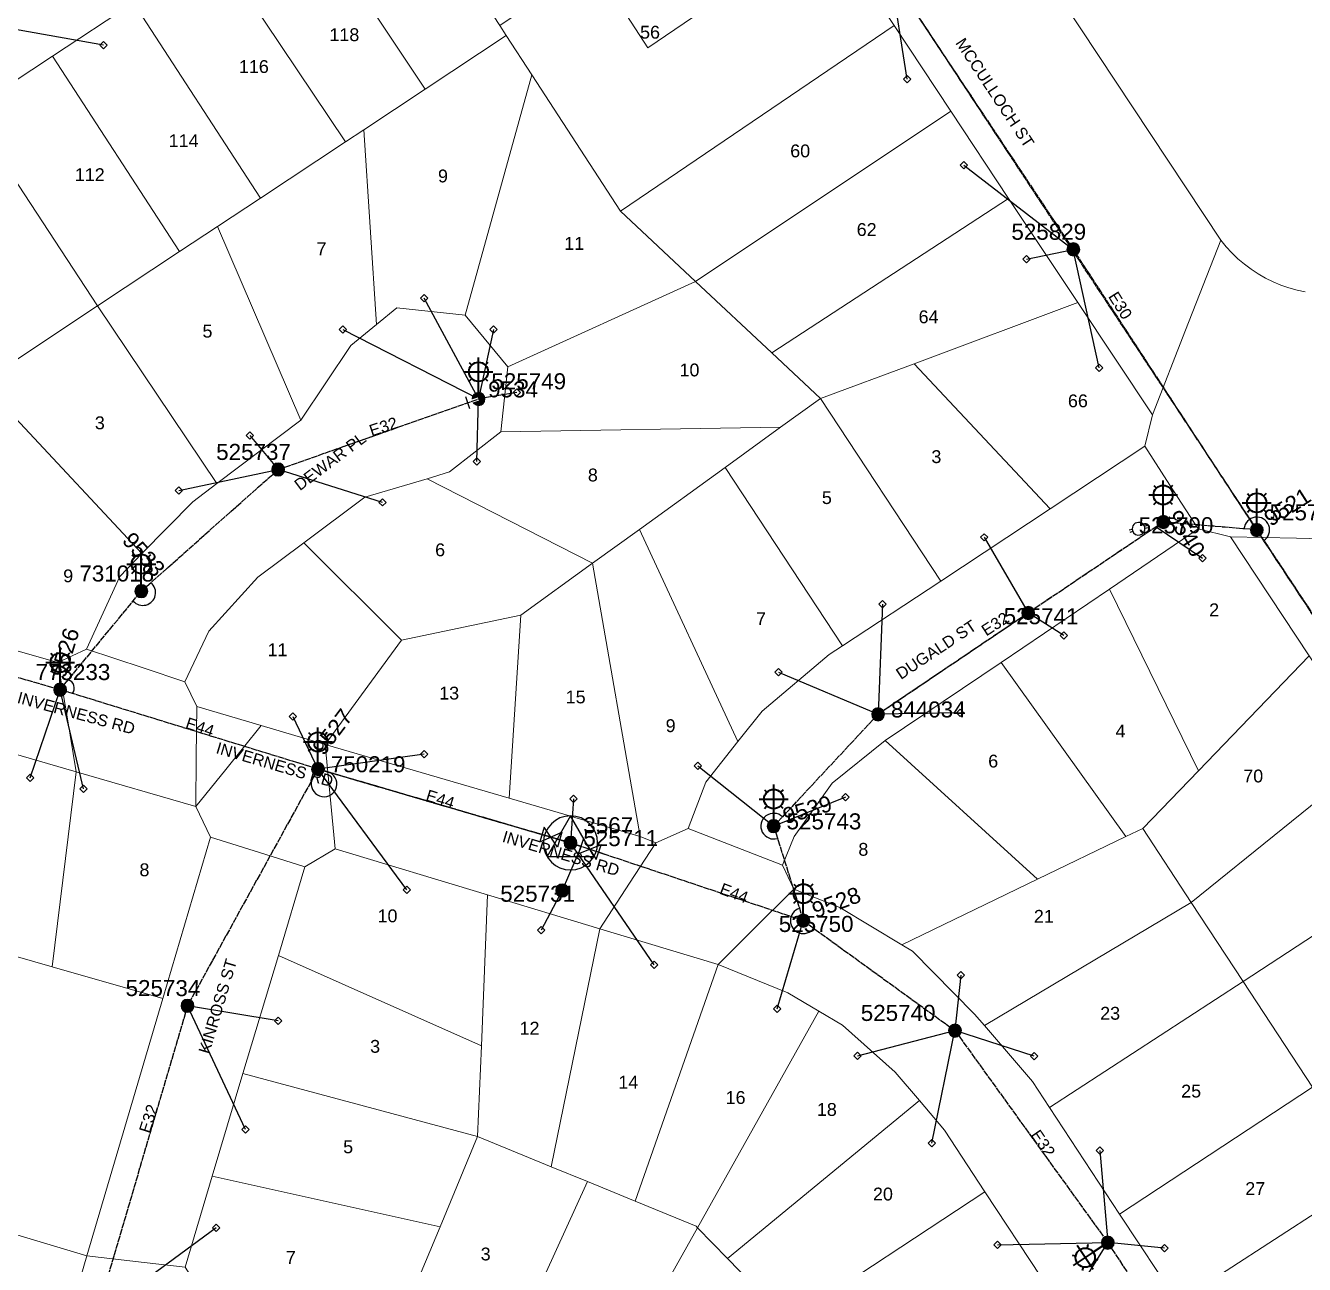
# Model space of a CAD drawing. Header units: metres. Extents: x 302064 to 304096, y 6268242 to 6271990.
# Drawn here: x 302744.3 to 302943.7, y 6271212.1 to 6271405.2 of the extents above; entities that cross this region are included whole.
import ezdxf
from ezdxf.enums import TextEntityAlignment as Align

# ---------------------------------------------------------------- set-up
doc = ezdxf.new("R2010")
doc.units = ezdxf.units.M
doc.linetypes.add('Cable Exist OH', pattern=[1, 1, 0])
doc.layers.get('0').update_dxf_attribs({"color": 6})
for name, color, linetype in [('_User_LV_Exist', 7, 'Continuous'), ('Equip_LV_EXT', 7, 'Continuous'), ('Equip_SP_LV_EXT', 7, 'Continuous'), ('Equip_SP_SL_EXT', 7, 'Continuous'), ('Mains_HV_EXT', 1, 'Continuous'), ('Mains_LV_EXT', 5, 'Continuous'), ('Mains_SL_EXT', 3, 'Continuous'), ('Services_SP_EXT', 7, 'Continuous'), ('Sub_SP_TR_HV_LV_EXT', 7, 'Continuous'), ('SupportsOH_SP_TR_HV_LV_SL_EXT', 7, 'Continuous')]:
    doc.layers.add(name, color=color, linetype=linetype)
doc.layers.add('Cadastre Land Parcels_SP_EXT', color=7, linetype='Continuous', lineweight=5)
doc.layers.add('Cadastre Roads_SP_EXT', color=9, linetype='Continuous', lineweight=5)
doc.styles.add('iecARIAL', font='arial.ttf', dxfattribs={"height": 2})
doc.styles.add('POLE_LABEL', font='arial.ttf')
doc.styles.get("Standard").update_dxf_attribs({"font": 'arial.ttf'})

# ---------------------------------------------------------------- blocks, each defined once
blk = doc.blocks.new('SUB_POLE_EXT')
blk.add_wipeout([(0, 4.22), (0.42, 4.2), (0.83, 4.14), (1.21, 4.05), (1.62, 3.9), (1.99, 3.72), (2.35, 3.51), (2.68, 3.26), (2.99, 2.99), (3.28, 2.66), (3.52, 2.34), (3.76, 1.92), (3.9, 1.62), (4.04, 1.23), (4.18, 0.63), (4.22, 0), (4.18, -0.61), (4.06, -1.15), (3.9, -1.62), (3.58, -2.24), (3.22, -2.73), (2.97, -3.01), (2.68, -3.26), (2.36, -3.5), (2, -3.72), (1.64, -3.89), (1.25, -4.03), (0.82, -4.14), (0.42, -4.2), (0, -4.22), (-0.41, -4.2), (-0.8, -4.15), (-1.21, -4.05), (-1.62, -3.9), (-1.99, -3.73), (-2.35, -3.51), (-2.68, -3.26), (-2.96, -3.02), (-3.23, -2.72), (-3.51, -2.35), (-3.71, -2.01), (-3.91, -1.6), (-4.05, -1.21), (-4.16, -0.76), (-4.22, -0.14), (-4.21, 0.39), (-4.14, 0.83), (-4.03, 1.27), (-3.9, 1.63), (-3.71, 2.02), (-3.5, 2.37), (-3.28, 2.67), (-2.99, 2.99), (-2.68, 3.27), (-2.33, 3.52), (-1.98, 3.73), (-1.63, 3.9), (-1.2, 4.05), (-0.78, 4.15), (-0.4, 4.21)])
blk.add_line((2.16, 0.48), (2.16, 0.48, 0))
blk.add_lwpolyline([(-4.22, 0, 1), (4.22, 0, 1)], format="xyb", close=True)
blk.add_lwpolyline([(2.14, 0.52), (0, 4.22), (-3.66, -2.11), (3.66, -2.11)], close=True)
for tag, height, flags, p in [('ASSET_NUM', 2.5, 8, (2, 2)), ('STREET_CODE', 0.2, 9, (1.5, 0)), ('CONSTRUCTED_VOLTAGE', 0.2, 9, (1.5, -0.2)), ('OPERATING_VOLTAGE', 0.2, 9, (1.5, -0.6)), ('OPERATED_BY', 0.2, 9, (1.5, -0.8)), ('ORIENTATION', 0.2, 9, (1.5, -1.2)), ('OWNED_BY', 0.2, 9, (1.5, -1.4)), ('SECONDARY_VOLTAGE', 0.2, 9, (1.5, -1.6)), ('STATE', 0.2, 9, (1.5, -1.8)), ('SUBSTATION_TYPE', 0.2, 9, (1.5, -2)), ('NO_PHASES', 0.2, 9, (1.5, -0.4)), ('MAINTAINED_BY', 0.2, 9, (1.5, -1)), ('STREETNAME', 0.2, 9, (1.5, -2.8)), ('SUBURB', 0.2, 9, (1.5, -3)), ('Z', 0.2, 1, (1.5, -3.4)), ('USAGE', 0.2, 9, (1.5, -2.2)), ('LEGEND', 0.2, 9, (1.5, -2.4)), ('LOCATION', 0.2, 9, (1.5, -2.6)), ('NOTES', 0.2, 9, (1.5, -3.2))]:
    blk.add_attdef(tag, text='', height=height, dxfattribs=dict(flags=flags)).set_placement(p, align=Align.MIDDLE_LEFT)
blk = doc.blocks.new('LV_OH_LINKS_OPEN_EXT')
for p, q in [((-0.17, 4.97), (-0.17, 5.46)), ((0.17, 4.97), (0.17, 5.46)), ((-0.17, 3), (-0.17, 2.5)), ((0.17, 3), (0.17, 2.5))]:
    blk.add_line(p, q)
blk.add_lwpolyline([(0, 2.99, 1), (0, 4.98, 1)], format="xyb", close=True)
at = {"flags": 9}
for tag, p in [('ACTUAL_STATUS', (0, 0)), ('CONSTRUCTED_VOLTAGE', (0, -0.2)), ('OPERATING_VOLTAGE', (0, -0.6)), ('ORIENTATION', (0, -0.8)), ('OWNED_BY', (0, -1)), ('STATE', (0, -1.2)), ('SWITCH_TYPE', (0, -1.4)), ('NO_PHASES', (0, -0.4)), ('USAGE', (0, -1.6)), ('LEGEND', (0, -1.8)), ('NOTES', (0, -2))]:
    blk.add_attdef(tag, text='', height=0.2, dxfattribs=at).set_placement(p, align=Align.MIDDLE_LEFT)
at = {"flags": 1}
blk.add_attdef('Z', (0, 0), '', height=0.2, dxfattribs=at)
blk = doc.blocks.new('LV_OH_LINKS_DISTFUSE_EXT')
for p, q in [((0, 0), (0.96, 0)), ((3.84, 0), (4.8, 0))]:
    blk.add_line(p, q)
blk.add_lwpolyline([(3.84, -1.2), (3.84, 1.2), (0.96, -1.2), (0.96, 1.2)], close=True)
at = {"flags": 9}
for tag, p in [('ACTUAL_STATUS', (0, 0)), ('CONSTRUCTED_VOLTAGE', (0, -0.2)), ('OPERATING_VOLTAGE', (0, -0.6)), ('ORIENTATION', (0, -0.8)), ('OWNED_BY', (0, -1)), ('STATE', (0, -1.2)), ('SWITCH_TYPE', (0, -1.4)), ('NO_PHASES', (0, -0.4)), ('USAGE', (0, -1.6)), ('NOTES', (0, -1.8))]:
    blk.add_attdef(tag, text='', height=0.2, dxfattribs=at).set_placement(p, align=Align.MIDDLE_LEFT)
at = {"flags": 1}
blk.add_attdef('Z', (0, 0), '', height=0.2, dxfattribs=at)
blk = doc.blocks.new('SL_LANTERN_EXT')
at = {"lineweight": 40}
for p, q in [((0, 1.97), (0, 6.47)), ((-2.25, 4.22), (2.25, 4.22)), ((-1.46, 5.68), (-1.06, 5.28)), ((1.46, 5.68), (1.06, 5.28)), ((-1.46, 2.76), (-1.06, 3.16)), ((0, 0), (0, 2.72)), ((1.46, 2.76), (1.06, 3.16))]:
    blk.add_line(p, q, dxfattribs=at)
blk.add_circle((0, 4.22), 1.5, dxfattribs=at)
at = {"style": 'iecARIAL', "flags": 8}
blk.add_attdef('ASSET_NUM', (1.5, 1.5), '', height=2.5, dxfattribs=at)
for tag, p, height, flags in [('OPERATING_VOLTAGE', (0.98, -1.65), 0.2, 9), ('ORIENTATION', (0.98, -1.85), 0.2, 9), ('OWNED_BY', (0.98, -2.05), 0.2, 9), ('CONSTRUCTED_VOLTAGE', (0.98, -0.65), 0.2, 9), ('CONTROL_TYPE', (0.98, -0.85), 0.2, 9), ('LANTERN_PURPOSE', (0.98, -1.05), 0.2, 9), ('LANTERN_TYPE', (0.98, -1.25), 0.2, 9), ('NO_PHASES', (0.98, -1.45), 0.2, 9), ('LNUMBER', (2.18, -3.25), 2.5, 8), ('STATE', (0.98, -2.25), 0.2, 9), ('USAGE', (0.98, -2.45), 0.2, 9), ('CEXIST', (0.98, -2.65), 0.2, 9), ('CNEW', (0.98, -2.85), 0.2, 9), ('CNUMBER', (0.98, -3.05), 0.2, 9), ('CREMOVE', (0.98, -3.25), 0.2, 9), ('CREPLACE', (0.98, -3.45), 0.2, 9), ('LKINGHEIGHT', (0.98, -3.65), 0.2, 9), ('LBRACKET', (0.98, -3.85), 0.2, 9), ('LBRACKETVOCAB', (0.98, -4.05), 0.2, 9), ('LCATEGORY', (0.98, -4.25), 0.2, 9), ('LCHARGE1', (0.98, -4.45), 0.2, 9), ('LCHARGE1PERCENT', (0.98, -4.65), 0.2, 9), ('LCHARGE2', (0.98, -4.85), 0.2, 9), ('LCHARGE2PERCENT', (0.98, -5.05), 0.2, 9), ('LCHARGE3', (0.98, -5.25), 0.2, 9), ('LCHARGE3PERCENT', (0.98, -5.45), 0.2, 9), ('LEXIST', (0.98, -5.65), 0.2, 9), ('LLAMP', (0.98, -5.85), 0.2, 9), ('LLAMPVOCAB', (0.98, -6.05), 0.2, 9), ('LMAST', (0.98, -6.25), 0.2, 9), ('LMASTVOCAB', (0.98, -6.45), 0.2, 9), ('LNEW', (0.98, -6.65), 0.2, 9), ('LANTNUMBER', (0.98, -6.85), 0.2, 9), ('LOUTREACH', (0.98, -7.25), 0.2, 9), ('LOUTREACHVOCAB', (0.98, -7.45), 0.2, 9), ('LRATECODE', (0.98, -7.65), 0.2, 9), ('LREMOVE', (0.98, -7.85), 0.2, 9), ('LREPLACE', (0.98, -8.05), 0.2, 9), ('STREETNAME', (0.98, -9.25), 0.2, 9), ('SUBURB', (0.98, -9.45), 0.2, 1), ('LTYPE', (0.98, -8.25), 0.2, 9), ('LTYPEVOCAB', (0.98, -8.45), 0.2, 9), ('LEGEND', (0.98, -8.65), 0.2, 9), ('LOCATION', (0.98, -8.85), 0.2, 9), ('NOTES', (0.98, -9.05), 0.2, 9)]:
    blk.add_attdef(tag, p, '', height=height, dxfattribs=dict(flags=flags))
blk = doc.blocks.new('CCP_EXT')
at = {"flags": 9}
for tag, p in [('STATE', (0, -1.8)), ('NOTES', (0, -2))]:
    blk.add_attdef(tag, text='', height=0.2, dxfattribs=at).set_placement(p, align=Align.MIDDLE_LEFT)
blk.add_wipeout([(0, 0.57), (0.57, 0), (0, -0.57), (-0.57, 0)])
blk.add_lwpolyline([(-0.57, 0), (0, 0.57), (0.57, 0), (0, -0.57), (-0.57, 0)])
at = {"flags": 1}
blk.add_attdef('Z', (0, 0), '', height=0.2, dxfattribs=at)
at = {"flags": 9}
for tag, p in [('CCP_TYPE', (0, 0)), ('CONSTRUCTED_VOLTAGE', (0, -0.2)), ('OPERATING_VOLTAGE', (0, -0.6)), ('ORIENTATION', (0, -0.8)), ('OWNED_BY', (0, -1)), ('NO_PHASES', (0, -0.4)), ('USAGE', (0, -1.2)), ('LEGEND', (0, -1.4)), ('LIFE_SUPPORT', (0, -1.6))]:
    blk.add_attdef(tag, text='', height=0.2, dxfattribs=at).set_placement(p, align=Align.MIDDLE_LEFT)
blk = doc.blocks.new('POLE_EXT')
blk.add_hatch(color=256).paths.add_polyline_path([(-1, 0, 1), (1, 0, 1)])
blk.add_lwpolyline([(-1, 0, 1), (1, 0, 1)], format="xyb", close=True)
for tag, height, flags, p in [('pNumber', 2.5, 8, (-17.84, 2.07)), ('OWNED_BY', 0.2, 9, (1.35, -0.4)), ('SPECIAL_USE', 0.2, 9, (1.35, -0.8)), ('STATE', 0.2, 9, (1.35, -1)), ('cLV', 0.2, 9, (1.35, -1.4)), ('hDepth', 0.2, 9, (1.35, -1.6)), ('hDia', 0.2, 9, (1.35, -1.8)), ('cHV', 0.2, 9, (1.35, -2)), ('PARENT', 0.2, 9, (1.35, -0.6)), ('USAGE', 0.2, 9, (1.35, -1.2)), ('cLinedev', 0.2, 9, (1.35, -3.4)), ('pExisting', 0.2, 9, (1.35, -3.8)), ('LBRACKET', 0.2, 9, (1.35, -2.2)), ('LExisting', 0.2, 9, (1.35, -2.4)), ('LANTNUMBER', 0.2, 9, (1.35, -2.6)), ('LOther', 0.2, 9, (1.35, -2.8)), ('LRemove', 0.2, 9, (1.35, -3)), ('LEGEND', 0.2, 9, (1.35, -3.2)), ('LOCATION', 0.2, 9, (1.35, -3.6)), ('PFNUMBER', 0.2, 9, (1.35, -4)), ('pFooting', 0.2, 9, (1.35, -4.4)), ('pNew', 0.2, 9, (1.35, -4.6)), ('pRelocate', 0.2, 9, (1.35, -5)), ('pRemove', 0.2, 9, (1.35, -5.2)), ('pReplace', 0.2, 9, (1.35, -5.4)), ('pStay', 0.2, 9, (1.35, -5.6)), ('pType', 0.2, 9, (1.35, -5.8)), ('cspan', 0.2, 9, (1.35, -6)), ('NEWPFNUMBER', 0.2, 9, (1.35, -4.2)), ('STREETNAME', 0.2, 9, (1.35, -6.2)), ('SUBURB', 0.2, 9, (1.35, -6.4)), ('OPERATED_BY', 0.2, 9, (1.36, -7.01)), ('NOTES', 0.2, 9, (1.35, -6.6)), ('MAINTAINED_BY', 0.2, 9, (1.36, -6.81))]:
    blk.add_attdef(tag, text='', height=height, dxfattribs=dict(flags=flags)).set_placement(p, align=Align.MIDDLE_LEFT)
at = {"style": 'POLE_LABEL'}
for tag, height, flags, p in [('ASSET_NUM', 2.5, 8, (2, 2)), ('STRUCTURE_PLANT_NUMBER', 0.2, 9, (1.35, 0.03)), ('STREET_CODE', 0.2, 9, (1.35, -0.2))]:
    blk.add_attdef(tag, text='', height=height, dxfattribs=dict(at, flags=flags)).set_placement(p, align=Align.MIDDLE_LEFT)
at = {"flags": 1}
blk.add_attdef('Z', (1.35, -7.33), '', height=0.2, dxfattribs=at)
blk = doc.blocks.new('End Shackle_EXT')
at = {"flags": 9}
for tag, p in [('USAGE', (0, -1.4)), ('NOTES', (0, -1.6))]:
    blk.add_attdef(tag, text='', height=0.2, dxfattribs=at).set_placement(p, align=Align.MIDDLE_LEFT)
blk.add_wipeout([(0, 0.25), (1.81, 0.25), (1.82, -0.25), (0, -0.25)])
blk.add_line((1.81, -1), (1.81, 1))
at = {"flags": 1}
blk.add_attdef('Z', (0, 0), '', height=0.2, dxfattribs=at)
at = {"flags": 9}
for tag, p in [('CONNECTOR_TYPE', (0, 0)), ('CONSTRUCTED_VOLTAGE', (0, -0.2)), ('OPERATING_VOLTAGE', (0, -0.6)), ('ORIENTATION', (0, -0.8)), ('OWNED_BY', (0, -1)), ('STATE', (0, -1.2)), ('NO_PHASES', (0, -0.4))]:
    blk.add_attdef(tag, text='', height=0.2, dxfattribs=at).set_placement(p, align=Align.MIDDLE_LEFT)

msp = doc.modelspace()

# ---------------------------------------------------------------- linework, layer by layer
at = {"layer": '_User_LV_Exist', "linetype": 'Continuous'}
for points in [[(302937.326, 6271324.892, 1.59653151), (302934.228, 6271326.727)], [(302761.082, 6271315.472, 1.08463064), (302763.85, 6271318.343)], [(302751.613, 6271301.07, 0.52565318), (302750.974, 6271303.203)], [(302788.921, 6271287.544, 2.08312624), (302791.806, 6271288.734)], [(302862.296, 6271281.853, 1.73905996), (302861.528, 6271278.482)], [(302864.946, 6271267.56, 1.38634719), (302867.162, 6271264.478)]]:
    msp.add_lwpolyline(points, format="xyb", dxfattribs=at)
at = {"layer": '_User_LV_Exist', "linetype": 'Cable Exist OH'}
for points in [[(302921.636, 6271327.786), (302900.603, 6271313.612)], [(302936.222, 6271326.56), (302921.636, 6271327.786)], [(302957.917, 6271293.767), (302936.222, 6271326.56)], [(302749.702, 6271301.659), (302762.353, 6271317.017)], [(302749.702, 6271301.659), (302732.623, 6271306.504)], [(302789.887, 6271289.295), (302769.552, 6271252.394)], [(302860.931, 6271280.391), (302865.543, 6271265.651)], [(302769.552, 6271252.394), (302755.318, 6271204.015)]]:
    msp.add_lwpolyline(points, dxfattribs=at)
at = {"layer": 'Cadastre Land Parcels_SP_EXT', "linetype": 'Continuous'}
msp.add_lwpolyline([(303027.54, 6271584.269), (302943.584, 6271528.829), (302862.197, 6271475.039), (302930.627, 6271371.712), (302931.456, 6271370.69), (302932.347, 6271369.722), (302933.295, 6271368.813), (302934.299, 6271367.963), (302935.353, 6271367.177), (302936.453, 6271366.458), (302937.596, 6271365.808), (302938.778, 6271365.23), (302939.992, 6271364.727), (302941.236, 6271364.299), (302942.503, 6271363.95), (302943.79, 6271363.679)], dxfattribs=at)
for points in [[(302869.324, 6271420.774), (302846.167, 6271455.632), (302843.28, 6271458.222), (302839.3, 6271459.07), (302835.477, 6271457.684), (302814.027, 6271443.586), (302832.723, 6271414.922), (302841.322, 6271401.68), (302869.324, 6271420.774)], [(302818.221, 6271405.167), (302799.406, 6271433.926), (302786.551, 6271425.38), (302806.624, 6271395.279), (302819.233, 6271403.619), (302818.221, 6271405.167)], [(302806.624, 6271395.279), (302786.551, 6271425.38), (302774, 6271417.121), (302794.172, 6271387.02), (302797.037, 6271388.9), (302806.624, 6271395.279)], [(302879.682, 6271405.159), (302869.324, 6271420.774), (302841.322, 6271401.68), (302832.723, 6271414.922), (302818.221, 6271405.167), (302819.233, 6271403.619), (302823.229, 6271397.485), (302837.048, 6271376.243), (302879.682, 6271405.159)], [(302794.172, 6271387.02), (302774, 6271417.121), (302761.157, 6271408.685), (302780.936, 6271378.276), (302794.172, 6271387.02)], [(302780.936, 6271378.276), (302761.157, 6271408.685), (302748.527, 6271400.411), (302768.306, 6271369.937), (302774.234, 6271373.83), (302780.936, 6271378.276)], [(302888.527, 6271391.814), (302879.682, 6271405.159), (302837.048, 6271376.243), (302848.745, 6271365.303), (302888.527, 6271391.814)], [(302823.229, 6271397.485), (302819.233, 6271403.619), (302806.624, 6271395.279), (302797.037, 6271388.9), (302799.042, 6271358.576), (302802.206, 6271361.148), (302812.831, 6271360.054), (302823.229, 6271397.485)], [(302768.306, 6271369.937), (302748.527, 6271400.411), (302735.581, 6271391.875), (302755.543, 6271361.48), (302768.306, 6271369.937)], [(302837.048, 6271376.243), (302823.229, 6271397.485), (302812.831, 6271360.054), (302819.489, 6271351.98), (302848.745, 6271365.303), (302837.048, 6271376.243)], [(302755.543, 6271361.48), (302735.581, 6271391.875), (302722.862, 6271383.507), (302742.939, 6271353.139), (302755.543, 6271361.48)], [(302897.52, 6271378.212), (302888.527, 6271391.814), (302848.745, 6271365.303), (302860.66, 6271354.174), (302897.52, 6271378.212)], [(302799.042, 6271358.576), (302797.037, 6271388.9), (302794.172, 6271387.02), (302780.936, 6271378.276), (302774.234, 6271373.83), (302787.24, 6271343.653), (302795.016, 6271355.307), (302799.042, 6271358.576)], [(302882.821, 6271352.451), (302908.355, 6271361.986), (302897.52, 6271378.212), (302860.66, 6271354.174), (302868.212, 6271347.058), (302882.821, 6271352.451)], [(302787.24, 6271343.653), (302774.234, 6271373.83), (302768.306, 6271369.937), (302755.543, 6271361.48), (302774.131, 6271333.783), (302787.24, 6271343.653)], [(302868.212, 6271347.058), (302860.66, 6271354.174), (302848.745, 6271365.303), (302819.489, 6271351.98), (302818.385, 6271341.855), (302861.981, 6271342.563), (302868.212, 6271347.058)], [(302774.131, 6271333.783), (302755.543, 6271361.48), (302742.939, 6271353.139), (302737.573, 6271349.606), (302742.764, 6271343.974), (302762.45, 6271322.86), (302770.382, 6271330.923), (302774.131, 6271333.783)], [(302904.036, 6271329.824), (302918.761, 6271339.598), (302919.966, 6271344.523), (302908.355, 6271361.986), (302882.821, 6271352.451), (302904.036, 6271329.824)], [(302886.968, 6271318.585), (302904.036, 6271329.824), (302882.821, 6271352.451), (302868.212, 6271347.058), (302886.968, 6271318.585)], [(302871.66, 6271308.493), (302886.968, 6271318.585), (302868.212, 6271347.058), (302861.981, 6271342.563), (302853.379, 6271336.277), (302871.66, 6271308.493)], [(302749.359, 6271305.907), (302753.82, 6271307.994), (302759.003, 6271319.298), (302762.45, 6271322.86), (302742.764, 6271343.974), (302733.716, 6271310.345), (302749.359, 6271305.907)], [(302861.981, 6271342.563), (302818.385, 6271341.855), (302810.404, 6271335.599), (302806.92, 6271334.539), (302832.681, 6271321.354), (302839.991, 6271326.634), (302853.379, 6271336.277), (302861.981, 6271342.563)], [(302871.66, 6271308.493), (302853.379, 6271336.277), (302839.991, 6271326.634), (302855.341, 6271293.559), (302859.141, 6271298.33), (302869.574, 6271307.135), (302871.66, 6271308.493)], [(302832.681, 6271321.354), (302806.92, 6271334.539), (302797.176, 6271331.641), (302787.706, 6271324.561), (302802.901, 6271309.38), (302821.538, 6271313.258), (302832.681, 6271321.354)], [(302932.121, 6271325.505), (302927.095, 6271326.707), (302913.285, 6271317.347), (302927.125, 6271289.014), (302944.378, 6271306.939), (302932.121, 6271325.505)], [(302802.901, 6271309.38), (302787.706, 6271324.561), (302780.511, 6271319.214), (302772.872, 6271310.763), (302769.124, 6271302.89), (302771, 6271299.024), (302781.041, 6271296.064), (302791.018, 6271293.125), (302802.901, 6271309.38)], [(302927.125, 6271289.014), (302913.285, 6271317.347), (302896.378, 6271305.918), (302915.797, 6271278.76), (302918.478, 6271280.037), (302927.125, 6271289.014)], [(302819.693, 6271284.75), (302821.538, 6271313.258), (302802.901, 6271309.38), (302791.018, 6271293.125), (302819.693, 6271284.75)], [(302954.587, 6271291.543), (302944.378, 6271306.939), (302927.125, 6271289.014), (302918.478, 6271280.037), (302926.014, 6271268.503), (302954.587, 6271291.543)], [(302915.797, 6271278.76), (302896.378, 6271305.918), (302878.318, 6271293.752), (302902.032, 6271272.112), (302915.797, 6271278.76)], [(302752.212, 6271288.84), (302736.241, 6271293.494), (302731.444, 6271291.181), (302727.048, 6271276.681), (302733.415, 6271265.367), (302732.563, 6271263.023), (302748.451, 6271258.482), (302752.212, 6271288.84)], [(302902.032, 6271272.112), (302878.318, 6271293.752), (302870.045, 6271287.09), (302864.103, 6271278.772), (302862.289, 6271274.336), (302864.062, 6271270.569), (302871.22, 6271267.706), (302880.918, 6271261.904), (302902.032, 6271272.112)], [(302964.777, 6271276.224), (302954.587, 6271291.543), (302926.014, 6271268.503), (302934.087, 6271256.205), (302964.777, 6271276.224)], [(302773.131, 6271278.675), (302770.838, 6271283.431), (302752.212, 6271288.84), (302748.451, 6271258.482), (302765.712, 6271253.511), (302773.131, 6271278.675)], [(302926.014, 6271268.503), (302918.478, 6271280.037), (302915.797, 6271278.76), (302902.032, 6271272.112), (302880.918, 6271261.904), (302882.555, 6271260.924), (302892.247, 6271251.109), (302893.784, 6271249.313), (302926.014, 6271268.503)], [(302816.329, 6271269.707), (302792.576, 6271276.864), (302787.851, 6271274.059), (302783.732, 6271260.256), (302815.398, 6271246.152), (302816.329, 6271269.707)], [(302944.904, 6271239.725), (302975.593, 6271259.928), (302964.777, 6271276.224), (302934.087, 6271256.205), (302944.904, 6271239.725)], [(302833.841, 6271264.373), (302816.329, 6271269.707), (302815.398, 6271246.152), (302814.752, 6271232.014), (302826.245, 6271227.29), (302833.841, 6271264.373)], [(302934.087, 6271256.205), (302926.014, 6271268.503), (302893.784, 6271249.313), (302901.255, 6271240.58), (302903.926, 6271236.532), (302934.087, 6271256.205)], [(302765.712, 6271253.511), (302748.451, 6271258.482), (302732.563, 6271263.023), (302730.139, 6271255.97), (302721.809, 6271251.41), (302710.551, 6271226.402), (302753.877, 6271213.429), (302765.712, 6271253.511)], [(302852.246, 6271258.814), (302833.841, 6271264.373), (302826.245, 6271227.29), (302831.896, 6271225.01), (302839.344, 6271221.962), (302852.246, 6271258.814)], [(302815.398, 6271246.152), (302783.732, 6271260.256), (302778.205, 6271241.863), (302814.752, 6271232.014), (302815.398, 6271246.152)], [(302849.052, 6271217.808), (302867.982, 6271251.532), (302863.135, 6271254.424), (302852.246, 6271258.814), (302839.344, 6271221.962), (302848.817, 6271218.049), (302849.052, 6271217.808)], [(302944.904, 6271239.725), (302934.087, 6271256.205), (302903.926, 6271236.532), (302914.848, 6271219.94), (302944.904, 6271239.725)], [(302853.716, 6271213.031), (302883.661, 6271237.61), (302879.88, 6271242.044), (302871.634, 6271249.386), (302867.982, 6271251.532), (302849.052, 6271217.808), (302853.716, 6271213.031)], [(302814.752, 6271232.014), (302778.205, 6271241.863), (302773.403, 6271225.851), (302808.919, 6271217.923), (302814.752, 6271232.014)], [(302954.071, 6271225.759), (302944.904, 6271239.725), (302914.848, 6271219.94), (302923.912, 6271206.201), (302954.071, 6271225.759)], [(302893.855, 6271223.412), (302887.557, 6271232.99), (302883.661, 6271237.61), (302853.716, 6271213.031), (302863.224, 6271203.222), (302893.855, 6271223.412)], [(302831.896, 6271225.01), (302826.245, 6271227.29), (302814.752, 6271232.014), (302808.919, 6271217.923), (302800.733, 6271198.365), (302807.383, 6271196.299), (302816.868, 6271192.082), (302831.896, 6271225.01)], [(302753.877, 6271213.429), (302710.551, 6271226.402), (302709.644, 6271224.161), (302705.239, 6271213.289), (302708.377, 6271208.565), (302749.384, 6271197.982), (302753.877, 6271213.429)], [(302808.919, 6271217.923), (302773.403, 6271225.851), (302769.173, 6271211.664), (302772.164, 6271207.021), (302800.733, 6271198.365), (302808.919, 6271217.923)], [(302839.344, 6271221.962), (302831.896, 6271225.01), (302816.868, 6271192.082), (302829.546, 6271183.059), (302849.052, 6271217.808), (302848.817, 6271218.049), (302839.344, 6271221.962)], [(302963.099, 6271212.006), (302954.071, 6271225.759), (302923.912, 6271206.201), (302933.09, 6271192.282), (302963.099, 6271212.006)], [(302902.617, 6271210.08), (302893.855, 6271223.412), (302863.224, 6271203.222), (302864.489, 6271201.298), (302871.987, 6271189.89), (302902.617, 6271210.08)], [(302853.716, 6271213.031), (302849.052, 6271217.808), (302829.546, 6271183.059), (302831.372, 6271181.76), (302841.758, 6271176.767), (302864.489, 6271201.298), (302863.224, 6271203.222), (302853.716, 6271213.031)]]:
    msp.add_lwpolyline(points, close=True, dxfattribs=at)
at = {"layer": 'Cadastre Roads_SP_EXT', "linetype": 'Continuous'}
for points in [[(302956.842, 6271324.904), (302942.408, 6271325.255), (302932.121, 6271325.505), (302944.378, 6271306.939), (302954.587, 6271291.543), (302964.777, 6271276.224), (302975.593, 6271259.928), (302984.965, 6271245.796), (302993.935, 6271232.274), (303005.07, 6271215.375), (303017.545, 6271196.517), (303025.649, 6271199.96), (303036.596, 6271204.61), (302956.842, 6271324.904)], [(302781.041, 6271296.064), (302771, 6271299.024), (302770.919, 6271291.23), (302770.838, 6271283.431), (302775.529, 6271289.24), (302781.041, 6271296.064)]]:
    msp.add_lwpolyline(points, close=True, dxfattribs=at)
at = {"layer": 'Mains_HV_EXT', "linetype": 'Cable Exist OH'}
msp.add_lwpolyline([(302936.222, 6271326.573), (302979.052, 6271261.96)], dxfattribs=at)
at = {"layer": 'Mains_LV_EXT', "linetype": 'Continuous'}
for points in [[(302937.326, 6271324.892, 1.59653151), (302934.228, 6271326.727)], [(302761.082, 6271315.472, 1.08463064), (302763.85, 6271318.343)], [(302751.613, 6271301.07, 0.52565318), (302750.974, 6271303.203)], [(302788.921, 6271287.544, 2.08312624), (302791.806, 6271288.734)], [(302862.296, 6271281.853, 1.73905996), (302861.528, 6271278.482)], [(302864.946, 6271267.56, 1.38634719), (302867.162, 6271264.478)]]:
    msp.add_lwpolyline(points, format="xyb", dxfattribs=at)
at = {"layer": 'Mains_LV_EXT', "linetype": 'Cable Exist OH'}
for points in [[(302921.636, 6271327.786), (302900.603, 6271313.612)], [(302936.222, 6271326.56), (302921.636, 6271327.786)], [(302957.917, 6271293.767), (302936.222, 6271326.56)], [(302749.702, 6271301.659), (302762.353, 6271317.017)], [(302749.702, 6271301.659), (302732.623, 6271306.504)], [(302789.887, 6271289.295), (302769.552, 6271252.394)], [(302860.931, 6271280.391), (302865.543, 6271265.651)], [(302769.552, 6271252.394), (302755.318, 6271204.015)]]:
    msp.add_lwpolyline(points, dxfattribs=at)
at = {"layer": 'Mains_SL_EXT', "linetype": 'Cable Exist OH'}
for points in [[(302936.222, 6271326.56), (302921.636, 6271327.786)], [(302957.917, 6271293.767), (302936.222, 6271326.56)], [(302749.702, 6271301.659), (302762.353, 6271317.017)], [(302749.702, 6271301.659), (302732.623, 6271306.504)], [(302860.931, 6271280.391), (302865.543, 6271265.651)]]:
    msp.add_lwpolyline(points, dxfattribs=at)
at = {"layer": 'Services_SP_EXT'}
msp.add_lwpolyline([(302904.5279, 6271201.9349), (302913, 6271215.482)], dxfattribs=at)

# ---------------------------------------------------------------- block references
at = {"layer": 'Equip_SP_LV_EXT', "rotation": 105.3869027460116}
msp.add_blockref('LV_OH_LINKS_OPEN_EXT', (302921.6359, 6271327.786), dxfattribs=at)
at = {"layer": 'Equip_SP_SL_EXT'}
ref = msp.add_blockref('SL_LANTERN_EXT', (302814.918, 6271346.975), dxfattribs=at)
ref.add_attrib('ASSET_NUM', '9534', dxfattribs={"layer": '0', "height": 2.5, "rotation": 359.820309, "style": 'iecARIAL'}).set_placement((302816.418, 6271348.475), align=Align.MIDDLE_LEFT)
ref = msp.add_blockref('SL_LANTERN_EXT', (302921.636, 6271327.786), dxfattribs=at)
ref.add_attrib('ASSET_NUM', '9540', dxfattribs={"layer": '0', "height": 2.5, "rotation": 302.301786, "style": 'iecARIAL'}).set_placement((302923.136, 6271329.286), align=Align.MIDDLE_LEFT)
ref = msp.add_blockref('SL_LANTERN_EXT', (302936.222, 6271326.56), dxfattribs=at)
ref.add_attrib('ASSET_NUM', '9521', dxfattribs={"layer": '0', "height": 2.5, "rotation": 32.624685, "style": 'iecARIAL'}).set_placement((302937.722, 6271328.06), align=Align.MIDDLE_LEFT)
ref = msp.add_blockref('SL_LANTERN_EXT', (302762.353, 6271317.017), dxfattribs=at)
ref.add_attrib('ASSET_NUM', '9533', dxfattribs={"layer": '0', "height": 2.5, "rotation": 311.865834, "style": 'iecARIAL'}).set_placement((302763.853, 6271318.517), align=Align.BOTTOM_RIGHT)
ref = msp.add_blockref('SL_LANTERN_EXT', (302749.702, 6271301.659), dxfattribs=at)
ref.add_attrib('ASSET_NUM', '9526', dxfattribs={"layer": '0', "height": 2.5, "rotation": 73.080203, "style": 'iecARIAL'}).set_placement((302751.202, 6271303.159), align=Align.BOTTOM_LEFT)
ref = msp.add_blockref('SL_LANTERN_EXT', (302789.887, 6271289.295), dxfattribs=at)
ref.add_attrib('ASSET_NUM', '9527', dxfattribs={"layer": '0', "height": 2.5, "rotation": 52.745822, "style": 'iecARIAL'}).set_placement((302791.387, 6271290.795), align=Align.BOTTOM_LEFT)
ref = msp.add_blockref('SL_LANTERN_EXT', (302860.931, 6271280.391), dxfattribs=at)
ref.add_attrib('ASSET_NUM', '9539', dxfattribs={"layer": '0', "height": 2.5, "rotation": 16.119037, "style": 'iecARIAL'}).set_placement((302862.431, 6271281.891), align=Align.MIDDLE_LEFT)
ref = msp.add_blockref('SL_LANTERN_EXT', (302865.543, 6271265.651), dxfattribs=at)
ref.add_attrib('ASSET_NUM', '9528', dxfattribs={"layer": '0', "height": 2.5, "rotation": 20.364831, "style": 'iecARIAL'}).set_placement((302867.043, 6271267.151), align=Align.MIDDLE_LEFT)
at = {"layer": 'Equip_SP_SL_EXT', "rotation": 123.6578095748101}
msp.add_blockref('SL_LANTERN_EXT', (302913, 6271215.482), dxfattribs=at)
at = {"layer": 'Sub_SP_TR_HV_LV_EXT'}
ref = msp.add_blockref('SUB_POLE_EXT', (302829.257, 6271277.781), dxfattribs=at)
ref.add_attrib('ASSET_NUM', '3567', dxfattribs={"layer": '0', "height": 2.5}).set_placement((302831.257, 6271278.531), align=Align.BOTTOM_LEFT)
at = {"layer": 'SupportsOH_SP_TR_HV_LV_SL_EXT'}
ref = msp.add_blockref('POLE_EXT', (302936.222, 6271326.56), dxfattribs=at)
ref.add_attrib('ASSET_NUM', '525787', dxfattribs={"layer": '0', "height": 2.5, "rotation": 359.938898, "style": 'POLE_LABEL'}).set_placement((302938.222, 6271327.31), align=Align.BOTTOM_LEFT)
ref = msp.add_blockref('POLE_EXT', (302921.636, 6271327.786), dxfattribs=at)
ref.add_attrib('ASSET_NUM', '525790', dxfattribs={"layer": '0', "height": 2.5, "rotation": 0.063428, "style": 'POLE_LABEL'}).set_placement((302923.636, 6271328.536), align=Align.TOP_CENTER)
ref = msp.add_blockref('POLE_EXT', (302762.353, 6271317.017), dxfattribs=dict(at, rotation=0.02440982098620738))
ref.add_attrib('ASSET_NUM', '731018', dxfattribs={"layer": '0', "height": 2.5, "rotation": 359.968669, "style": 'POLE_LABEL'}).set_placement((302764.353, 6271317.767), align=Align.BOTTOM_RIGHT)
ref = msp.add_blockref('POLE_EXT', (302900.603, 6271313.612), dxfattribs=at)
ref.add_attrib('ASSET_NUM', '525741', dxfattribs={"layer": '0', "height": 2.5, "rotation": 359.927412, "style": 'POLE_LABEL'}).set_placement((302902.603, 6271314.362), align=Align.TOP_CENTER)
ref = msp.add_blockref('POLE_EXT', (302749.702, 6271301.659), dxfattribs=at)
ref.add_attrib('ASSET_NUM', '773233', dxfattribs={"layer": '0', "height": 2.5, "style": 'POLE_LABEL'}).set_placement((302751.702, 6271302.409), align=Align.BOTTOM_CENTER)
ref = msp.add_blockref('POLE_EXT', (302789.887, 6271289.295), dxfattribs=at)
ref.add_attrib('ASSET_NUM', '750219', dxfattribs={"layer": '0', "height": 2.5, "rotation": 359.932679, "style": 'POLE_LABEL'}).set_placement((302791.887, 6271290.045), align=Align.MIDDLE_LEFT)
ref = msp.add_blockref('POLE_EXT', (302860.931, 6271280.391), dxfattribs=dict(at, rotation=359.9319726300384))
ref.add_attrib('ASSET_NUM', '525743', dxfattribs={"layer": '0', "height": 2.5, "rotation": 359.977046, "style": 'POLE_LABEL'}).set_placement((302862.931, 6271281.141), align=Align.MIDDLE_LEFT)
ref = msp.add_blockref('POLE_EXT', (302827.959, 6271270.354), dxfattribs=dict(at, rotation=359.9984993962508))
ref.add_attrib('ASSET_NUM', '525731', dxfattribs={"layer": '0', "height": 2.5, "rotation": 359.993127, "style": 'POLE_LABEL'}).set_placement((302829.959, 6271271.104), align=Align.TOP_RIGHT)
ref = msp.add_blockref('POLE_EXT', (302865.543, 6271265.651), dxfattribs=dict(at, rotation=359.966386476019))
ref.add_attrib('ASSET_NUM', '525750', dxfattribs={"layer": '0', "height": 2.5, "rotation": 0.061966, "style": 'POLE_LABEL'}).set_placement((302867.543, 6271266.401), align=Align.TOP_CENTER)
ref = msp.add_blockref('POLE_EXT', (302769.552, 6271252.394), dxfattribs=dict(at, rotation=359.932672911788))
ref.add_attrib('ASSET_NUM', '525734', dxfattribs={"layer": '0', "height": 2.5, "rotation": 359.925167, "style": 'POLE_LABEL'}).set_placement((302771.552, 6271253.144), align=Align.BOTTOM_RIGHT)
ref = msp.add_blockref('POLE_EXT', (302889.181, 6271248.528), dxfattribs=at)
ref.add_attrib('ASSET_NUM', '525740', dxfattribs={"layer": '0', "height": 2.5, "rotation": 0.045817, "style": 'POLE_LABEL'}).set_placement((302874.4969, 6271249.278), align=Align.BOTTOM_LEFT)
msp.add_blockref('POLE_EXT', (302913, 6271215.482), dxfattribs=at)

# ---------------------------------------------------------------- texts
at = {"layer": 'Cadastre Land Parcels_SP_EXT'}
for s, p in [('118', (302791.6768, 6271402.74)), ('56', (302840.0977, 6271403.1311)), ('116', (302777.5662, 6271397.7755)), ('114', (302766.632, 6271386.2278)), ('60', (302863.5005, 6271384.6298)), ('112', (302751.9893, 6271380.9258)), ('9', (302808.6003, 6271380.723)), ('62', (302873.863, 6271372.3757)), ('11', (302828.2684, 6271370.213)), ('7', (302789.6682, 6271369.366)), ('64', (302883.5136, 6271358.7762)), ('5', (302771.8908, 6271356.5366)), ('10', (302846.2453, 6271350.4888)), ('66', (302906.7878, 6271345.6764)), ('3', (302755.1117, 6271342.2521)), ('3', (302885.5093, 6271336.9795)), ('8', (302831.963, 6271334.1173)), ('5', (302868.44, 6271330.5952)), ('6', (302808.1537, 6271322.4555)), ('9', (302750.1853, 6271318.3964)), ('2', (302928.8008, 6271313.1024)), ('7', (302858.181, 6271311.738)), ('11', (302782.0216, 6271306.8776)), ('13', (302808.7875, 6271300.1282)), ('15', (302828.5065, 6271299.5295)), ('9', (302844.0863, 6271295.052)), ('4', (302914.2126, 6271294.2152)), ('6', (302894.362, 6271289.5316)), ('70', (302934.1164, 6271287.2072)), ('8', (302874.1234, 6271275.7801)), ('8', (302762.0688, 6271272.5878)), ('10', (302799.1772, 6271265.4076)), ('21', (302901.4781, 6271265.3328)), ('23', (302911.8132, 6271250.2266)), ('12', (302821.313, 6271247.9072)), ('3', (302798.0218, 6271245.0713)), ('14', (302836.7144, 6271239.4898)), ('16', (302853.4293, 6271237.0981)), ('25', (302924.4413, 6271238.1005)), ('18', (302867.6542, 6271235.2352)), ('5', (302793.8198, 6271229.4127)), ('27', (302934.4338, 6271222.9062)), ('20', (302876.4026, 6271222.053)), ('3', (302815.2566, 6271212.7118)), ('7', (302784.8784, 6271212.1648))]:
    msp.add_text(s, height=2, dxfattribs=at).set_placement(p)
at = {"layer": 'Cadastre Roads_SP_EXT'}
for s, rotation, p in [('MCCULLOCH ST', 303.556656, (302889.1833, 6271402.4619)), ('DEWAR PL', 36.837727, (302787.0674, 6271332.5845)), ('DUGALD ST', 33.703945, (302880.7593, 6271303.1647)), ('INVERNESS RD', 344.715088, (302742.8843, 6271299.6296)), ('INVERNESS RD', 343.580227, (302773.8654, 6271291.7978)), ('KINROSS ST', 73.46376, (302772.9503, 6271244.7719))]:
    msp.add_text(s, height=1.8, rotation=rotation, dxfattribs=at).set_placement(p)
at = {"layer": 'Mains_LV_EXT'}
for s, rotation, p in [('E30', 302.273274, (302913.001, 6271362.952)), ('E32', 18.301763, (302798.254, 6271341.105)), ('E32', 32.894135, (302894.058, 6271309.936)), ('E44', 341.78097, (302769.096, 6271295.691)), ('E44', 342.6024, (302806.56, 6271284.418)), ('E44', 339.360796, (302852.347, 6271269.912)), ('E32', 72.52528, (302763.671, 6271232.404)), ('E32', 304.652031, (302900.902, 6271232.268))]:
    msp.add_text(s, height=1.8, rotation=rotation, dxfattribs=at).set_placement(p)

# ---------------------------------------------------------------- next in the draw order: linework, layer by layer
at = {"layer": '_User_LV_Exist', "linetype": 'Cable Exist OH'}
msp.add_lwpolyline([(302865.543, 6271265.651), (302829.257, 6271277.781)], dxfattribs=at)
at = {"layer": 'Cadastre Land Parcels_SP_EXT', "linetype": 'Continuous'}
for points in [[(302855.341, 6271293.559), (302839.991, 6271326.634), (302832.681, 6271321.354), (302840.114, 6271278.756), (302842.533, 6271277.802), (302847.592, 6271280.001), (302850.352, 6271287.258), (302855.341, 6271293.559)], [(302840.114, 6271278.756), (302832.681, 6271321.354), (302821.538, 6271313.258), (302819.693, 6271284.75), (302840.114, 6271278.756)]]:
    msp.add_lwpolyline(points, close=True, dxfattribs=at)
at = {"layer": 'Mains_LV_EXT', "linetype": 'Cable Exist OH'}
msp.add_lwpolyline([(302865.543, 6271265.651), (302829.257, 6271277.781)], dxfattribs=at)

# ---------------------------------------------------------------- next in the draw order: block references
at = {"layer": 'Equip_LV_EXT'}
for p, rotation in [((302828.4782, 6271278.0087), 163.6978864691685), ((302829.9974, 6271277.5334), 341.5159092252283)]:
    msp.add_blockref('LV_OH_LINKS_DISTFUSE_EXT', p, dxfattribs=dict(at, rotation=rotation))
at = {"layer": 'Services_SP_EXT'}
for p in [(302756.4479, 6271402.1301), (302881.7194, 6271396.8226), (302890.5871, 6271383.4213), (302900.3549, 6271368.7721), (302806.4572, 6271362.6984), (302793.7509, 6271357.8185), (302817.2662, 6271357.7932), (302911.6371, 6271351.8083), (302820.8755, 6271347.9708), (302779.2834, 6271341.2582), (302814.6748, 6271337.2196), (302768.23, 6271332.7198), (302799.9454, 6271330.8594), (302893.7288, 6271325.4052), (302927.7808, 6271322.1756), (302877.8917, 6271314.9946), (302906.1514, 6271310.1204), (302785.968, 6271297.4998), (302806.4698, 6271291.6131), (302745.0302, 6271287.9052), (302753.3685, 6271286.2176), (302872.1234, 6271284.9314), (302803.7427, 6271270.4651), (302824.6776, 6271264.1796), (302842.3178, 6271258.7792), (302890.112, 6271257.1612), (302861.4584, 6271251.9289), (302783.6921, 6271250.0624), (302873.9727, 6271244.6189), (302901.5078, 6271244.5399), (302778.6064, 6271233.137), (302885.578, 6271230.9895), (302911.7839, 6271229.8572), (302774.0219, 6271217.8117), (302895.8131, 6271215.1321), (302921.818, 6271214.6261)]:
    msp.add_blockref('CCP_EXT', p, dxfattribs=at)
at = {"layer": 'Services_SP_EXT', "rotation": 90.0000000000002}
for p in [(302861.6933, 6271304.3696), (302889.9712, 6271298.0632)]:
    msp.add_blockref('CCP_EXT', p, dxfattribs=at)
at = {"layer": 'SupportsOH_SP_TR_HV_LV_SL_EXT'}
ref = msp.add_blockref('POLE_EXT', (302829.257, 6271277.781), dxfattribs=at)
ref.add_attrib('ASSET_NUM', '525711', dxfattribs={"layer": '0', "height": 2.5, "style": 'POLE_LABEL'}).set_placement((302831.257, 6271278.531), align=Align.MIDDLE_LEFT)

# ---------------------------------------------------------------- next in the draw order: texts
at = {"layer": 'Cadastre Roads_SP_EXT'}
msp.add_text('INVERNESS RD', height=1.8, rotation=343.311249, dxfattribs=at).set_placement((302818.4846, 6271277.9882))

# ---------------------------------------------------------------- next in the draw order: block references
at = {"layer": 'Services_SP_EXT'}
for p in [(302756.4479, 6271402.1301), (302881.7194, 6271396.8226), (302890.5871, 6271383.4213), (302900.3549, 6271368.7721), (302806.4572, 6271362.6984), (302793.7509, 6271357.8185), (302817.2662, 6271357.7932), (302911.6371, 6271351.8083), (302820.8755, 6271347.9708), (302779.2834, 6271341.2582), (302814.6748, 6271337.2196), (302768.23, 6271332.7198), (302799.9454, 6271330.8594), (302893.7288, 6271325.4052), (302927.7808, 6271322.1756), (302877.8917, 6271314.9946), (302906.1514, 6271310.1204), (302785.968, 6271297.4998), (302806.4698, 6271291.6131), (302849.1009, 6271289.7931), (302745.0302, 6271287.9052), (302753.3685, 6271286.2176), (302829.699, 6271284.6675), (302872.1234, 6271284.9314), (302803.7427, 6271270.4651), (302824.6776, 6271264.1796), (302842.3178, 6271258.7792), (302890.112, 6271257.1612), (302861.4584, 6271251.9289), (302783.6921, 6271250.0624), (302873.9727, 6271244.6189), (302901.5078, 6271244.5399), (302778.6064, 6271233.137), (302885.578, 6271230.9895), (302911.7839, 6271229.8572), (302774.0219, 6271217.8117), (302895.8131, 6271215.1321), (302921.818, 6271214.6261)]:
    msp.add_blockref('CCP_EXT', p, dxfattribs=at)
at = {"layer": 'Services_SP_EXT', "rotation": 90.0000000000002}
for p in [(302861.6933, 6271304.3696), (302889.9712, 6271298.0632)]:
    msp.add_blockref('CCP_EXT', p, dxfattribs=at)

# ---------------------------------------------------------------- next in the draw order: linework, layer by layer
at = {"layer": '_User_LV_Exist', "linetype": 'Cable Exist OH'}
for points in [[(302907.63, 6271370.282), (302879.163, 6271413.074)], [(302936.222, 6271326.56), (302907.63, 6271370.282)], [(302762.353, 6271317.017), (302783.678, 6271335.972)], [(302900.603, 6271313.612), (302877.198, 6271297.83)], [(302789.887, 6271289.295), (302749.702, 6271301.659)], [(302877.198, 6271297.83), (302860.931, 6271280.391)], [(302865.543, 6271265.651), (302889.181, 6271248.528)], [(302889.181, 6271248.528), (302913, 6271215.482)], [(302913, 6271215.482), (302934.413, 6271182.923)]]:
    msp.add_lwpolyline(points, dxfattribs=at)
at = {"layer": 'Cadastre Roads_SP_EXT', "linetype": 'Continuous'}
for points in [[(302835.477, 6271457.684), (302831.992, 6271466.842), (302828.326, 6271476.467), (302818.545, 6271469.978), (302805.614, 6271461.427), (302793.256, 6271453.27), (302778.651, 6271443.583), (302764.128, 6271434.009), (302751.879, 6271425.969), (302721.356, 6271405.77), (302665.429, 6271368.821), (302671.305, 6271362.069), (302678.202, 6271354.144), (302687.972, 6271360.545), (302709.798, 6271374.871), (302722.862, 6271383.507), (302735.581, 6271391.875), (302748.527, 6271400.411), (302761.157, 6271408.684), (302774, 6271417.121), (302786.551, 6271425.38), (302799.406, 6271433.926), (302814.027, 6271443.586), (302835.477, 6271457.684)], [(302930.627, 6271371.712), (302862.197, 6271475.039), (302853.52, 6271464.535), (302846.167, 6271455.632), (302869.324, 6271420.774), (302879.682, 6271405.159), (302888.527, 6271391.814), (302897.52, 6271378.212), (302908.355, 6271361.986), (302919.966, 6271344.523), (302925.131, 6271357.695), (302930.627, 6271371.712)], [(302812.831, 6271360.054), (302802.206, 6271361.148), (302799.042, 6271358.576), (302795.016, 6271355.307), (302787.24, 6271343.653), (302774.131, 6271333.783), (302770.382, 6271330.923), (302762.45, 6271322.86), (302759.003, 6271319.298), (302753.82, 6271307.994), (302762.64, 6271305.052), (302769.124, 6271302.89), (302772.872, 6271310.763), (302780.511, 6271319.214), (302787.706, 6271324.561), (302797.176, 6271331.641), (302806.92, 6271334.539), (302810.404, 6271335.599), (302818.385, 6271341.855), (302819.489, 6271351.98), (302812.831, 6271360.054)], [(302749.359, 6271305.907), (302733.716, 6271310.345), (302735, 6271301.777), (302736.241, 6271293.494), (302752.212, 6271288.84), (302750.778, 6271297.415), (302749.359, 6271305.907)], [(302787.851, 6271274.059), (302781.628, 6271276.01), (302773.131, 6271278.675), (302765.712, 6271253.511), (302753.877, 6271213.429), (302762.791, 6271212.401), (302769.173, 6271211.664), (302773.403, 6271225.851), (302778.205, 6271241.863), (302783.732, 6271260.256), (302787.851, 6271274.059)]]:
    msp.add_lwpolyline(points, close=True, dxfattribs=at)
msp.add_lwpolyline([(302923.912, 6271206.201), (302914.848, 6271219.94), (302903.926, 6271236.532), (302901.255, 6271240.58), (302893.784, 6271249.313), (302892.247, 6271251.109), (302882.555, 6271260.924), (302880.918, 6271261.904), (302880.918, 6271261.904), (302871.22, 6271267.706), (302864.062, 6271270.569), (302857.571, 6271264.112), (302852.246, 6271258.814), (302863.135, 6271254.424), (302867.982, 6271251.532), (302871.634, 6271249.386), (302879.88, 6271242.044), (302883.661, 6271237.61), (302887.557, 6271232.99), (302893.855, 6271223.412), (302902.617, 6271210.08)], dxfattribs=at)
at = {"layer": 'Mains_HV_EXT', "linetype": 'Cable Exist OH'}
msp.add_lwpolyline([(302879.163, 6271413.074), (302936.222, 6271326.573)], dxfattribs=at)
at = {"layer": 'Mains_LV_EXT', "linetype": 'Cable Exist OH'}
for points in [[(302907.63, 6271370.282), (302879.163, 6271413.074)], [(302936.222, 6271326.56), (302907.63, 6271370.282)], [(302762.353, 6271317.017), (302783.678, 6271335.972)], [(302900.603, 6271313.612), (302877.198, 6271297.83)], [(302789.887, 6271289.295), (302749.702, 6271301.659)], [(302877.198, 6271297.83), (302860.931, 6271280.391)], [(302865.543, 6271265.651), (302889.181, 6271248.528)], [(302889.181, 6271248.528), (302913, 6271215.482)], [(302913, 6271215.482), (302934.413, 6271182.923)]]:
    msp.add_lwpolyline(points, dxfattribs=at)
at = {"layer": 'Mains_SL_EXT', "linetype": 'Cable Exist OH'}
for points in [[(302789.887, 6271289.295), (302749.702, 6271301.659)], [(302865.543, 6271265.651), (302889.181, 6271248.528), (302913, 6271215.482)], [(302913, 6271215.482), (302934.413, 6271182.923), (302950.689, 6271158.05)]]:
    msp.add_lwpolyline(points, dxfattribs=at)
at = {"layer": 'Services_SP_EXT'}
for points in [[(302881.7194, 6271396.8226), (302879.163, 6271413.074)], [(302756.448, 6271402.1301), (302730.133, 6271406.79)], [(302890.5871, 6271383.4213), (302907.63, 6271370.282)], [(302900.3548, 6271368.7721), (302907.63, 6271370.282)], [(302911.637, 6271351.8083), (302907.63, 6271370.282)], [(302814.9179, 6271346.9751), (302806.4572, 6271362.6984)], [(302793.7509, 6271357.8185), (302814.918, 6271346.975)], [(302817.2662, 6271357.7932), (302814.918, 6271346.975)], [(302814.6748, 6271337.2196), (302814.918, 6271346.975)], [(302820.8755, 6271347.9708), (302814.918, 6271346.975)], [(302779.2834, 6271341.2582), (302783.678, 6271335.972)], [(302768.23, 6271332.7198), (302783.678, 6271335.972)], [(302799.9455, 6271330.8594), (302783.678, 6271335.972)], [(302920.524, 6271327.0365), (302927.7808, 6271322.1756)], [(302893.7287, 6271325.4052), (302900.603, 6271313.612)], [(302877.8917, 6271314.9946), (302877.198, 6271297.83)], [(302906.1515, 6271310.1204), (302900.603, 6271313.612)], [(302861.6933, 6271304.3695), (302877.198, 6271297.83)], [(302745.0302, 6271287.9052), (302749.702, 6271301.659)], [(302753.3685, 6271286.2176), (302749.702, 6271301.659)], [(302785.968, 6271297.4998), (302789.887, 6271289.295)], [(302889.9712, 6271298.0632), (302877.198, 6271297.83)], [(302806.4699, 6271291.6131), (302789.887, 6271289.295)], [(302803.7428, 6271270.4651), (302789.887, 6271289.295)], [(302872.1233, 6271284.9314), (302860.931, 6271280.391)], [(302830.9369, 6271277.2193), (302827.959, 6271270.354), (302824.6775, 6271264.1796)], [(302842.3178, 6271258.7793), (302829.257, 6271277.7811)], [(302861.4583, 6271251.9289), (302865.543, 6271265.651)], [(302890.112, 6271257.1612), (302889.181, 6271248.528)], [(302778.6065, 6271233.137), (302769.552, 6271252.394)], [(302783.6921, 6271250.0624), (302769.552, 6271252.394)], [(302873.9727, 6271244.6189), (302889.181, 6271248.528)], [(302885.578, 6271230.9895), (302889.181, 6271248.528)], [(302901.5078, 6271244.5399), (302889.181, 6271248.528)], [(302911.7839, 6271229.8572), (302913, 6271215.482)], [(302774.0219, 6271217.8118), (302755.318, 6271204.015)], [(302895.8131, 6271215.1321), (302913, 6271215.482)], [(302921.8181, 6271214.6261), (302913, 6271215.482)]]:
    msp.add_lwpolyline(points, dxfattribs=at)

# ---------------------------------------------------------------- next in the draw order: block references
for p in [(302849.1009, 6271289.7931), (302829.699, 6271284.6675)]:
    msp.add_blockref('CCP_EXT', p, dxfattribs=at)
at = {"layer": 'SupportsOH_SP_TR_HV_LV_SL_EXT'}
ref = msp.add_blockref('POLE_EXT', (302907.63, 6271370.282), dxfattribs=at)
ref.add_attrib('ASSET_NUM', '525829', dxfattribs={"layer": '0', "height": 2.5, "style": 'POLE_LABEL'}).set_placement((302909.63, 6271371.032), align=Align.BOTTOM_RIGHT)
ref = msp.add_blockref('POLE_EXT', (302814.918, 6271346.975), dxfattribs=at)
ref.add_attrib('ASSET_NUM', '525749', dxfattribs={"layer": '0', "height": 2.5, "style": 'POLE_LABEL'}).set_placement((302816.918, 6271347.725), align=Align.BOTTOM_LEFT)
ref = msp.add_blockref('POLE_EXT', (302783.678, 6271335.972), dxfattribs=at)
ref.add_attrib('ASSET_NUM', '525737', dxfattribs={"layer": '0', "height": 2.5, "rotation": 0.03749, "style": 'POLE_LABEL'}).set_placement((302785.678, 6271336.722), align=Align.BOTTOM_RIGHT)
ref = msp.add_blockref('POLE_EXT', (302877.198, 6271297.8301), dxfattribs=at)
ref.add_attrib('ASSET_NUM', '844034', dxfattribs={"layer": '0', "height": 2.5, "style": 'POLE_LABEL'}).set_placement((302879.198, 6271298.5801), align=Align.MIDDLE_LEFT)

# ---------------------------------------------------------------- next in the draw order: linework, layer by layer
at = {"layer": '_User_LV_Exist', "linetype": 'Cable Exist OH'}
msp.add_lwpolyline([(302789.887, 6271289.295), (302829.257, 6271277.781)], dxfattribs=at)
at = {"layer": 'Cadastre Roads_SP_EXT', "linetype": 'Continuous'}
for points in [[(302927.095, 6271326.707), (302922.696, 6271333.513), (302918.761, 6271339.598), (302904.036, 6271329.824), (302886.968, 6271318.585), (302871.66, 6271308.493), (302869.574, 6271307.135), (302859.141, 6271298.33), (302855.341, 6271293.559), (302850.352, 6271287.258), (302847.592, 6271280.001), (302856.032, 6271276.748), (302862.289, 6271274.336), (302864.103, 6271278.772), (302870.045, 6271287.09), (302878.318, 6271293.752), (302896.378, 6271305.918), (302913.285, 6271317.347), (302927.095, 6271326.707)], [(302819.693, 6271284.75), (302791.018, 6271293.125), (302791.797, 6271285.006), (302792.576, 6271276.864), (302816.329, 6271269.707), (302833.841, 6271264.373), (302838.461, 6271271.511), (302842.533, 6271277.802), (302840.114, 6271278.756), (302819.693, 6271284.75)]]:
    msp.add_lwpolyline(points, close=True, dxfattribs=at)
at = {"layer": 'Mains_HV_EXT', "linetype": 'Cable Exist OH'}
msp.add_lwpolyline([(302936.222, 6271326.573), (302921.636, 6271327.786), (302877.198, 6271297.83), (302860.931, 6271280.391), (302865.543, 6271265.651), (302829.257, 6271277.781)], dxfattribs=at)
at = {"layer": 'Mains_LV_EXT', "linetype": 'Cable Exist OH'}
msp.add_lwpolyline([(302789.887, 6271289.295), (302829.257, 6271277.781)], dxfattribs=at)
at = {"layer": 'Mains_SL_EXT', "linetype": 'Cable Exist OH'}
msp.add_lwpolyline([(302865.543, 6271265.651), (302829.257, 6271277.781), (302789.887, 6271289.295)], dxfattribs=at)
at = {"layer": 'Services_SP_EXT'}
for points in [[(302849.1009, 6271289.7931), (302860.931, 6271280.391)], [(302829.699, 6271284.6675), (302829.257, 6271277.781)]]:
    msp.add_lwpolyline(points, dxfattribs=at)

# ---------------------------------------------------------------- next in the draw order: block references
at = {"layer": 'Mains_LV_EXT', "rotation": 198.2289134264007}
msp.add_blockref('End Shackle_EXT', (302814.918, 6271346.975), dxfattribs=at)

# ---------------------------------------------------------------- next in the draw order: linework, layer by layer
at = {"layer": '_User_LV_Exist', "linetype": 'Cable Exist OH'}
msp.add_lwpolyline([(302783.678, 6271335.972), (302814.918, 6271346.975)], dxfattribs=at)
at = {"layer": 'Mains_LV_EXT', "linetype": 'Cable Exist OH'}
msp.add_lwpolyline([(302783.678, 6271335.972), (302814.918, 6271346.975)], dxfattribs=at)
at = {"layer": 'Mains_SL_EXT', "linetype": 'Cable Exist OH'}
msp.add_lwpolyline([(302762.353, 6271317.017), (302783.678, 6271335.972), (302814.918, 6271346.975)], dxfattribs=at)

doc.saveas('drawing.dxf')
